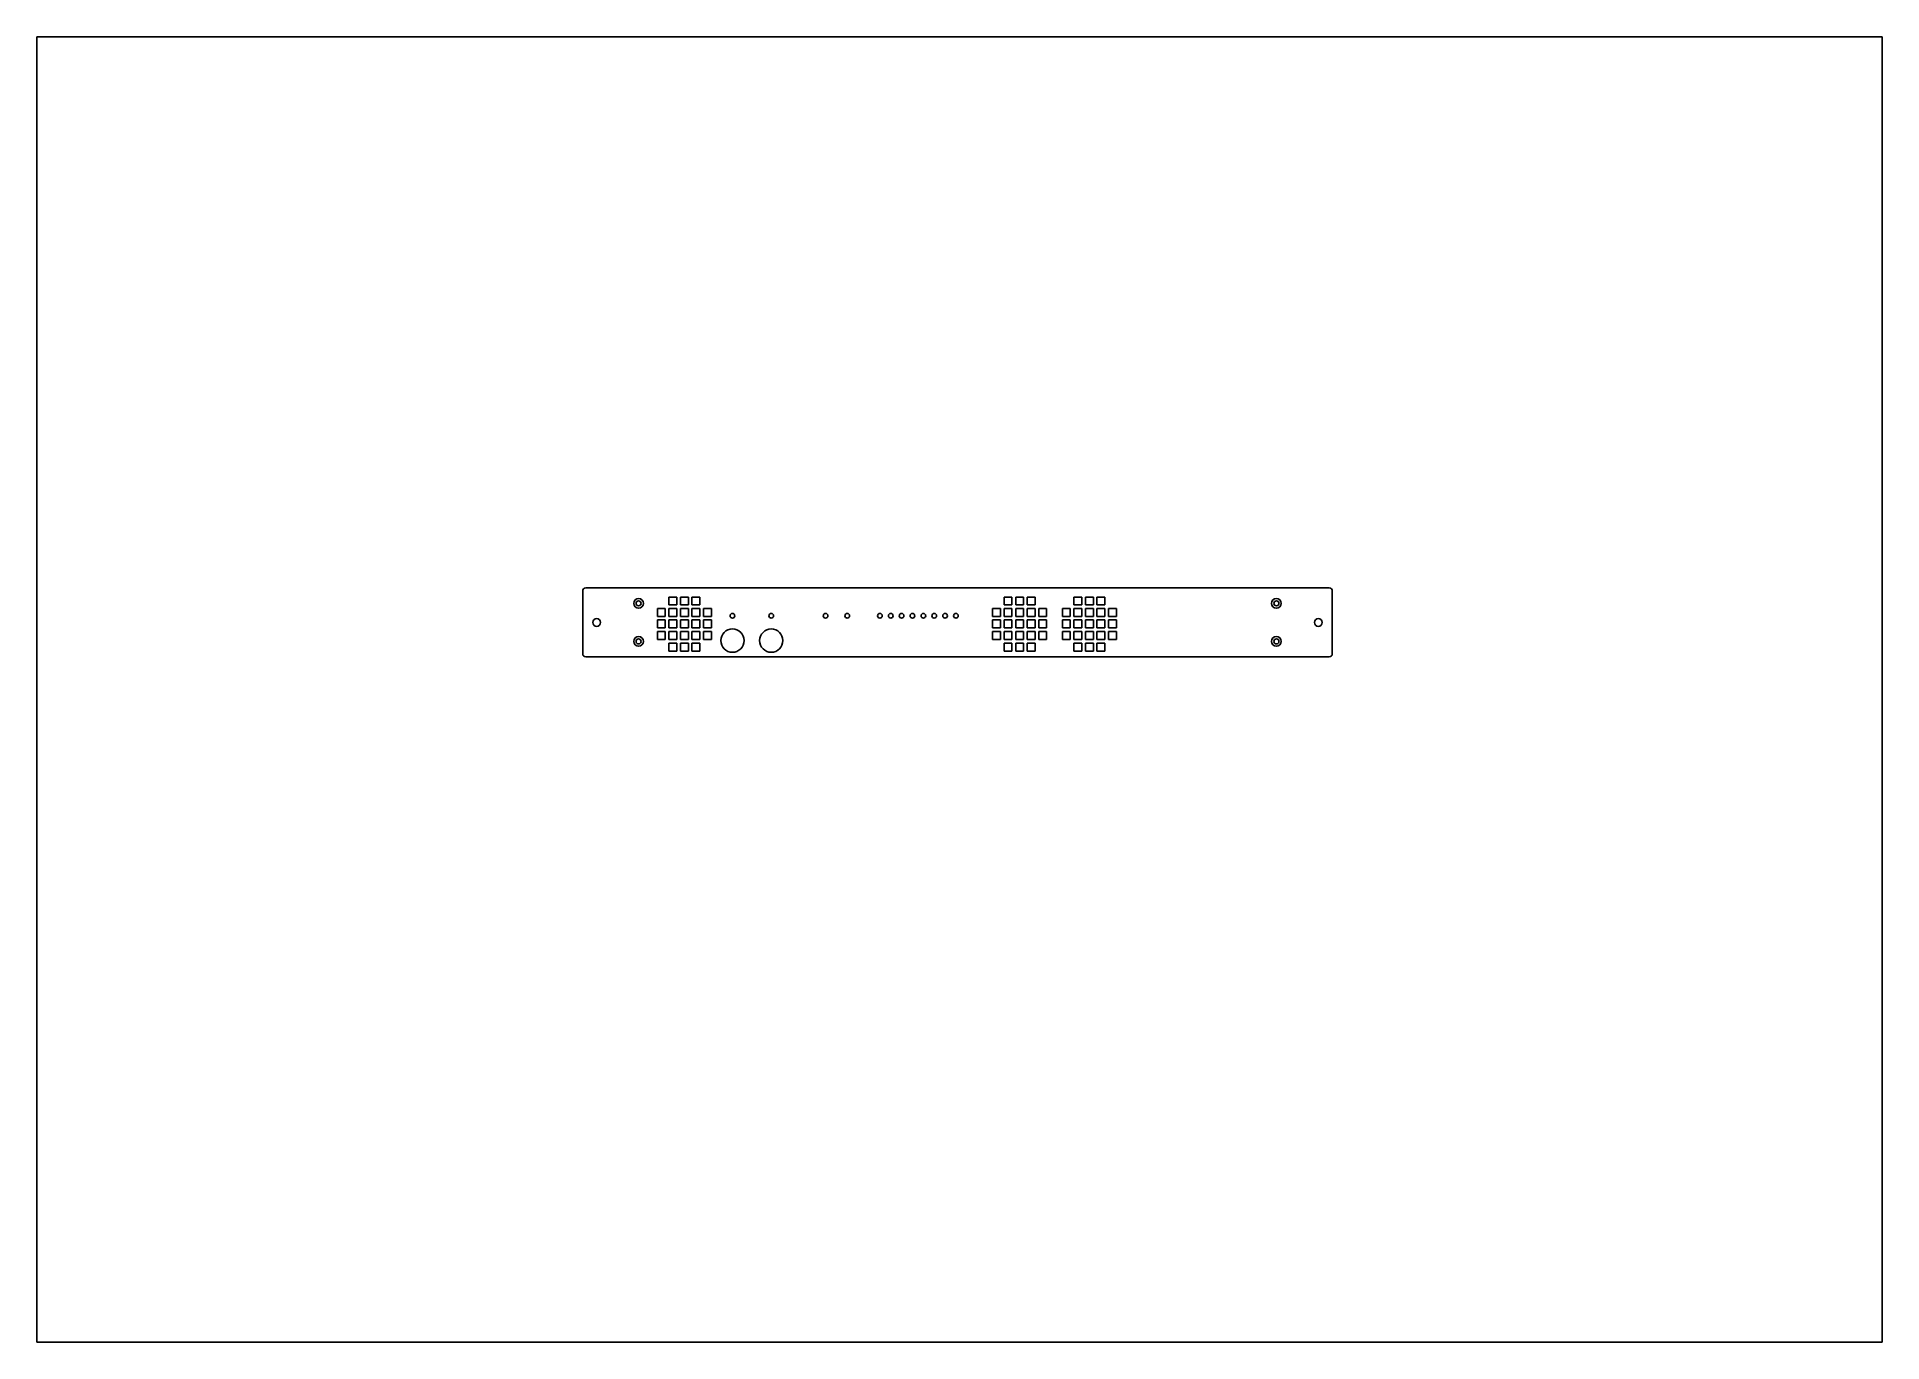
# Model space of a CAD drawing. Header units: millimetres. Extents: x 0 to 1189, y 0 to 841.
import ezdxf

# ---------------------------------------------------------------- set-up
doc = ezdxf.new("R2010")
doc.units = ezdxf.units.MM
doc.header["$LTSCALE"] = 65.395
doc.layers.get('0').update_dxf_attribs({"linetype": 'CONTINUOUS'})

msp = doc.modelspace()

# ---------------------------------------------------------------- linework, layer by layer
at = {"color": 7, "linetype": 'CONTINUOUS'}
for p, q in [((0, 0), (0, 841)), ((0, 841), (1189, 841)), ((1189, 0), (1189, 841)), ((351.7, 484), (351.7, 443.5)), ((832.7, 486), (353.7, 486)), ((407.2, 475.1), (407.2, 480.1)), ((407.2, 480.1), (412.3, 480.1)), ((412.3, 480.1), (412.3, 475.1)), ((414.7, 480.1), (414.7, 475.1)), ((419.8, 480.1), (414.7, 480.1)), ((419.8, 475.1), (419.8, 480.1)), ((422.1, 480.1), (422.1, 475.1)), ((427.2, 480.1), (422.1, 480.1)), ((427.2, 475.1), (427.2, 480.1)), ((623.2, 480.1), (628.3, 480.1)), ((623.2, 475.1), (623.2, 480.1)), ((628.3, 480.1), (628.3, 475.1)), ((635.8, 480.1), (630.7, 480.1)), ((630.7, 480.1), (630.7, 475.1)), ((635.8, 475.1), (635.8, 480.1)), ((643.2, 480.1), (638.1, 480.1)), ((638.1, 480.1), (638.1, 475.1)), ((643.2, 475.1), (643.2, 480.1)), ((668.2, 480.1), (673.3, 480.1)), ((668.2, 475.1), (668.2, 480.1)), ((673.3, 480.1), (673.3, 475.1)), ((680.8, 480.1), (675.7, 480.1)), ((675.7, 480.1), (675.7, 475.1)), ((680.8, 475.1), (680.8, 480.1)), ((688.2, 480.1), (683.1, 480.1)), ((683.1, 480.1), (683.1, 475.1)), ((688.2, 475.1), (688.2, 480.1)), ((834.7, 443.5), (834.7, 484)), ((399.8, 472.7), (399.8, 467.6)), ((404.9, 472.7), (399.8, 472.7)), ((399.8, 467.6), (404.9, 467.6)), ((399.8, 465.3), (399.8, 460.2)), ((404.9, 465.3), (399.8, 465.3)), ((404.9, 467.6), (404.9, 472.7)), ((404.9, 460.2), (404.9, 465.3)), ((412.3, 475.1), (407.2, 475.1)), ((407.2, 472.7), (407.2, 467.6)), ((412.3, 472.7), (407.2, 472.7)), ((407.2, 467.6), (412.3, 467.6)), ((407.2, 465.3), (407.2, 460.2)), ((412.3, 465.3), (407.2, 465.3)), ((412.3, 467.6), (412.3, 472.7)), ((412.3, 460.2), (412.3, 465.3)), ((414.7, 475.1), (419.8, 475.1)), ((414.7, 472.7), (414.7, 467.6)), ((419.8, 472.7), (414.7, 472.7)), ((414.7, 467.6), (419.8, 467.6)), ((414.7, 465.3), (414.7, 460.2)), ((419.8, 465.3), (414.7, 465.3)), ((419.8, 467.6), (419.8, 472.7)), ((419.8, 460.2), (419.8, 465.3)), ((422.1, 475.1), (427.2, 475.1)), ((422.1, 472.7), (422.1, 467.6)), ((427.2, 472.7), (422.1, 472.7)), ((422.1, 467.6), (427.2, 467.6)), ((422.1, 465.3), (422.1, 460.2)), ((427.2, 465.3), (422.1, 465.3)), ((427.2, 467.6), (427.2, 472.7)), ((427.2, 460.2), (427.2, 465.3)), ((429.6, 472.7), (429.6, 467.6)), ((434.6, 472.7), (429.6, 472.7)), ((429.6, 467.6), (434.6, 467.6)), ((429.6, 465.3), (429.6, 460.2)), ((434.6, 465.3), (429.6, 465.3)), ((434.6, 467.6), (434.6, 472.7)), ((434.6, 460.2), (434.6, 465.3)), ((620.9, 472.7), (615.8, 472.7)), ((615.8, 472.7), (615.8, 467.6)), ((615.8, 467.6), (620.9, 467.6)), ((620.9, 465.3), (615.8, 465.3)), ((615.8, 465.3), (615.8, 460.2)), ((620.9, 467.6), (620.9, 472.7)), ((620.9, 460.2), (620.9, 465.3)), ((628.3, 475.1), (623.2, 475.1)), ((628.3, 472.7), (623.2, 472.7)), ((623.2, 472.7), (623.2, 467.6)), ((623.2, 467.6), (628.3, 467.6)), ((628.3, 465.3), (623.2, 465.3)), ((623.2, 465.3), (623.2, 460.2)), ((628.3, 467.6), (628.3, 472.7)), ((628.3, 460.2), (628.3, 465.3)), ((630.7, 475.1), (635.8, 475.1)), ((635.8, 472.7), (630.7, 472.7)), ((630.7, 472.7), (630.7, 467.6)), ((630.7, 467.6), (635.8, 467.6)), ((635.8, 465.3), (630.7, 465.3)), ((630.7, 465.3), (630.7, 460.2)), ((635.8, 467.6), (635.8, 472.7)), ((635.8, 460.2), (635.8, 465.3)), ((638.1, 475.1), (643.2, 475.1)), ((643.2, 472.7), (638.1, 472.7)), ((638.1, 472.7), (638.1, 467.6)), ((638.1, 467.6), (643.2, 467.6)), ((643.2, 465.3), (638.1, 465.3)), ((638.1, 465.3), (638.1, 460.2)), ((643.2, 467.6), (643.2, 472.7)), ((643.2, 460.2), (643.2, 465.3)), ((650.6, 472.7), (645.6, 472.7)), ((645.6, 472.7), (645.6, 467.6)), ((645.6, 467.6), (650.6, 467.6)), ((650.6, 465.3), (645.6, 465.3)), ((645.6, 465.3), (645.6, 460.2)), ((650.6, 467.6), (650.6, 472.7)), ((650.6, 460.2), (650.6, 465.3)), ((665.9, 472.7), (660.8, 472.7)), ((660.8, 472.7), (660.8, 467.6)), ((660.8, 467.6), (665.9, 467.6)), ((665.9, 465.3), (660.8, 465.3)), ((660.8, 465.3), (660.8, 460.2)), ((665.9, 467.6), (665.9, 472.7)), ((665.9, 460.2), (665.9, 465.3)), ((673.3, 475.1), (668.2, 475.1)), ((673.3, 472.7), (668.2, 472.7)), ((668.2, 472.7), (668.2, 467.6)), ((668.2, 467.6), (673.3, 467.6)), ((673.3, 465.3), (668.2, 465.3)), ((668.2, 465.3), (668.2, 460.2)), ((673.3, 467.6), (673.3, 472.7)), ((673.3, 460.2), (673.3, 465.3)), ((675.7, 475.1), (680.8, 475.1)), ((680.8, 472.7), (675.7, 472.7)), ((675.7, 472.7), (675.7, 467.6)), ((675.7, 467.6), (680.8, 467.6)), ((680.8, 465.3), (675.7, 465.3)), ((675.7, 465.3), (675.7, 460.2)), ((680.8, 467.6), (680.8, 472.7)), ((680.8, 460.2), (680.8, 465.3)), ((683.1, 475.1), (688.2, 475.1)), ((688.2, 472.7), (683.1, 472.7)), ((683.1, 472.7), (683.1, 467.6)), ((683.1, 467.6), (688.2, 467.6)), ((688.2, 465.3), (683.1, 465.3)), ((683.1, 465.3), (683.1, 460.2)), ((688.2, 467.6), (688.2, 472.7)), ((688.2, 460.2), (688.2, 465.3)), ((695.6, 472.7), (690.6, 472.7)), ((690.6, 472.7), (690.6, 467.6)), ((690.6, 467.6), (695.6, 467.6)), ((695.6, 465.3), (690.6, 465.3)), ((690.6, 465.3), (690.6, 460.2)), ((695.6, 467.6), (695.6, 472.7)), ((695.6, 460.2), (695.6, 465.3)), ((399.8, 460.2), (404.9, 460.2)), ((399.8, 457.8), (399.8, 452.7)), ((404.9, 457.8), (399.8, 457.8)), ((399.8, 452.7), (404.9, 452.7)), ((404.9, 452.7), (404.9, 457.8)), ((407.2, 460.2), (412.3, 460.2)), ((407.2, 457.8), (407.2, 452.7)), ((412.3, 457.8), (407.2, 457.8)), ((407.2, 452.7), (412.3, 452.7)), ((412.3, 452.7), (412.3, 457.8)), ((414.7, 460.2), (419.8, 460.2)), ((414.7, 457.8), (414.7, 452.7)), ((419.8, 457.8), (414.7, 457.8)), ((414.7, 452.7), (419.8, 452.7)), ((419.8, 452.7), (419.8, 457.8)), ((422.1, 460.2), (427.2, 460.2)), ((422.1, 457.8), (422.1, 452.7)), ((427.2, 457.8), (422.1, 457.8)), ((422.1, 452.7), (427.2, 452.7)), ((427.2, 452.7), (427.2, 457.8)), ((429.6, 460.2), (434.6, 460.2)), ((429.6, 457.8), (429.6, 452.7)), ((434.6, 457.8), (429.6, 457.8)), ((429.6, 452.7), (434.6, 452.7)), ((434.6, 452.7), (434.6, 457.8)), ((615.8, 460.2), (620.9, 460.2)), ((620.9, 457.8), (615.8, 457.8)), ((615.8, 457.8), (615.8, 452.7)), ((615.8, 452.7), (620.9, 452.7)), ((620.9, 452.7), (620.9, 457.8)), ((623.2, 460.2), (628.3, 460.2)), ((628.3, 457.8), (623.2, 457.8)), ((623.2, 457.8), (623.2, 452.7)), ((623.2, 452.7), (628.3, 452.7)), ((628.3, 452.7), (628.3, 457.8)), ((630.7, 460.2), (635.8, 460.2)), ((635.8, 457.8), (630.7, 457.8)), ((630.7, 457.8), (630.7, 452.7)), ((630.7, 452.7), (635.8, 452.7)), ((635.8, 452.7), (635.8, 457.8)), ((638.1, 460.2), (643.2, 460.2)), ((643.2, 457.8), (638.1, 457.8)), ((638.1, 457.8), (638.1, 452.7)), ((638.1, 452.7), (643.2, 452.7)), ((643.2, 452.7), (643.2, 457.8)), ((645.6, 460.2), (650.6, 460.2)), ((650.6, 457.8), (645.6, 457.8)), ((645.6, 457.8), (645.6, 452.7)), ((645.6, 452.7), (650.6, 452.7)), ((650.6, 452.7), (650.6, 457.8)), ((660.8, 460.2), (665.9, 460.2)), ((665.9, 457.8), (660.8, 457.8)), ((660.8, 457.8), (660.8, 452.7)), ((660.8, 452.7), (665.9, 452.7)), ((665.9, 452.7), (665.9, 457.8)), ((668.2, 460.2), (673.3, 460.2)), ((673.3, 457.8), (668.2, 457.8)), ((668.2, 457.8), (668.2, 452.7)), ((668.2, 452.7), (673.3, 452.7)), ((673.3, 452.7), (673.3, 457.8)), ((675.7, 460.2), (680.8, 460.2)), ((680.8, 457.8), (675.7, 457.8)), ((675.7, 457.8), (675.7, 452.7)), ((675.7, 452.7), (680.8, 452.7)), ((680.8, 452.7), (680.8, 457.8)), ((683.1, 460.2), (688.2, 460.2)), ((688.2, 457.8), (683.1, 457.8)), ((683.1, 457.8), (683.1, 452.7)), ((683.1, 452.7), (688.2, 452.7)), ((688.2, 452.7), (688.2, 457.8)), ((690.6, 460.2), (695.6, 460.2)), ((695.6, 457.8), (690.6, 457.8)), ((690.6, 457.8), (690.6, 452.7)), ((690.6, 452.7), (695.6, 452.7)), ((695.6, 452.7), (695.6, 457.8)), ((353.7, 441.5), (832.7, 441.5)), ((407.2, 450.4), (407.2, 445.3)), ((412.3, 450.4), (407.2, 450.4)), ((407.2, 445.3), (412.3, 445.3)), ((412.3, 445.3), (412.3, 450.4)), ((414.7, 450.4), (414.7, 445.3)), ((419.8, 450.4), (414.7, 450.4)), ((414.7, 445.3), (419.8, 445.3)), ((419.8, 445.3), (419.8, 450.4)), ((422.1, 450.4), (422.1, 445.3)), ((427.2, 450.4), (422.1, 450.4)), ((422.1, 445.3), (427.2, 445.3)), ((427.2, 445.3), (427.2, 450.4)), ((628.3, 450.4), (623.2, 450.4)), ((623.2, 450.4), (623.2, 445.3)), ((623.2, 445.3), (628.3, 445.3)), ((628.3, 445.3), (628.3, 450.4)), ((635.8, 450.4), (630.7, 450.4)), ((630.7, 450.4), (630.7, 445.3)), ((630.7, 445.3), (635.8, 445.3)), ((635.8, 445.3), (635.8, 450.4)), ((643.2, 450.4), (638.1, 450.4)), ((638.1, 450.4), (638.1, 445.3)), ((638.1, 445.3), (643.2, 445.3)), ((643.2, 445.3), (643.2, 450.4)), ((673.3, 450.4), (668.2, 450.4)), ((668.2, 450.4), (668.2, 445.3)), ((668.2, 445.3), (673.3, 445.3)), ((673.3, 445.3), (673.3, 450.4)), ((680.8, 450.4), (675.7, 450.4)), ((675.7, 450.4), (675.7, 445.3)), ((675.7, 445.3), (680.8, 445.3)), ((680.8, 445.3), (680.8, 450.4)), ((688.2, 450.4), (683.1, 450.4)), ((683.1, 450.4), (683.1, 445.3)), ((683.1, 445.3), (688.2, 445.3)), ((688.2, 445.3), (688.2, 450.4)), ((0, 0), (1189, 0))]:
    msp.add_line(p, q, dxfattribs=at)
for centre, radius in [((387.7, 476), 3.1), ((387.7, 476), 1.6), ((798.7, 476), 3.1), ((798.7, 476), 1.6), ((360.7, 463.7), 2.5), ((448.2, 468), 1.5), ((473.2, 468), 1.5), ((508.2, 468), 1.5), ((522.2, 468), 1.5), ((543.2, 468), 1.5), ((550.2, 468), 1.5), ((557.2, 468), 1.5), ((564.2, 468), 1.5), ((571.2, 468), 1.5), ((578.2, 468), 1.5), ((585.2, 468), 1.5), ((592.2, 468), 1.5), ((825.7, 463.7), 2.5), ((387.7, 451.5), 3.1), ((387.7, 451.5), 1.6), ((448.2, 452), 7.5), ((473.2, 452), 7.5), ((798.7, 451.5), 3.1), ((798.7, 451.5), 1.6)]:
    msp.add_circle(centre, radius, dxfattribs=at)
for centre, start, end in [((353.7, 484), 90, 180), ((832.7, 484), 0, 90), ((353.7, 443.5), 180, 270), ((832.7, 443.5), 270, 360)]:
    msp.add_arc(centre, 2, start, end, dxfattribs=at)

doc.saveas('drawing.dxf')
